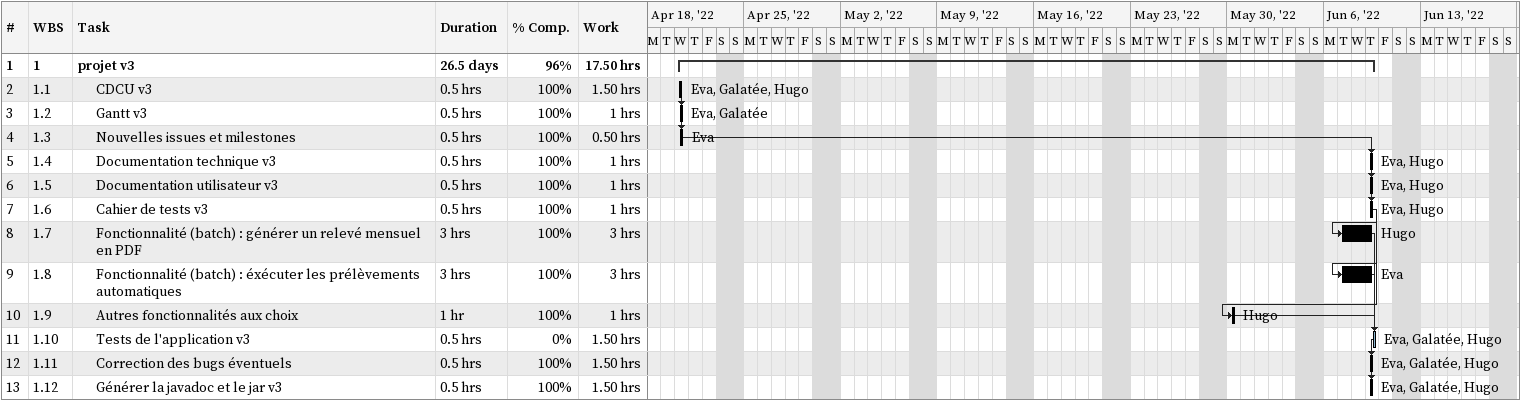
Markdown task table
| ID | WBS | Task | Duration | Start | Finish | Predecessors | Resources | % complete | Work (h) |
|---|---|---|---|---|---|---|---|---|---|
| 1 | 1 | **projet v3** | 26.5d | 2022-04-20 | 2022-06-09 |  |  | 96 | 17.50 |
| 2 | 1.1 | CDCU v3 | 0.5h | 2022-04-20 | 2022-04-20 |  | Eva, Galatée, Hugo | 100 | 1.50 |
| 3 | 1.2 | Gantt v3 | 0.5h | 2022-04-20 | 2022-04-20 | 2 | Eva, Galatée | 100 | 1 |
| 4 | 1.3 | Nouvelles issues et milestones | 0.5h | 2022-04-20 | 2022-04-20 | 3 | Eva | 100 | 0.50 |
| 5 | 1.4 | Documentation technique v3 | 0.5h | 2022-06-09 | 2022-06-09 | 4 | Eva, Hugo | 100 | 1 |
| 6 | 1.5 | Documentation utilisateur v3 | 0.5h | 2022-06-09 | 2022-06-09 | 4 | Eva, Hugo | 100 | 1 |
| 7 | 1.6 | Cahier de tests v3 | 0.5h | 2022-06-09 | 2022-06-09 | 4 | Eva, Hugo | 100 | 1 |
| 8 | 1.7 | Fonctionnalité (batch) : générer un relevé mensuel en PDF | 3h | 2022-06-07 | 2022-06-09 | 7 | Hugo | 100 | 3 |
| 9 | 1.8 | Fonctionnalité (batch) : éxécuter les prélèvements automatiques | 3h | 2022-06-07 | 2022-06-09 | 7 | Eva | 100 | 3 |
| 10 | 1.9 | Autres fonctionnalités aux choix | 1h | 2022-05-30 | 2022-05-30 | 7 | Hugo | 100 | 1 |
| 11 | 1.10 | Tests de l'application v3 | 0.5h | 2022-06-09 | 2022-06-09 | 8, 9, 10 | Eva, Galatée, Hugo | 0 | 1.50 |
| 12 | 1.11 | Correction des bugs éventuels | 0.5h | 2022-06-09 | 2022-06-09 | 11 | Eva, Galatée, Hugo | 100 | 1.50 |
| 13 | 1.12 | Générer la javadoc et le jar v3 | 0.5h | 2022-06-09 | 2022-06-09 | 12 | Eva, Galatée, Hugo | 100 | 1.50 |
